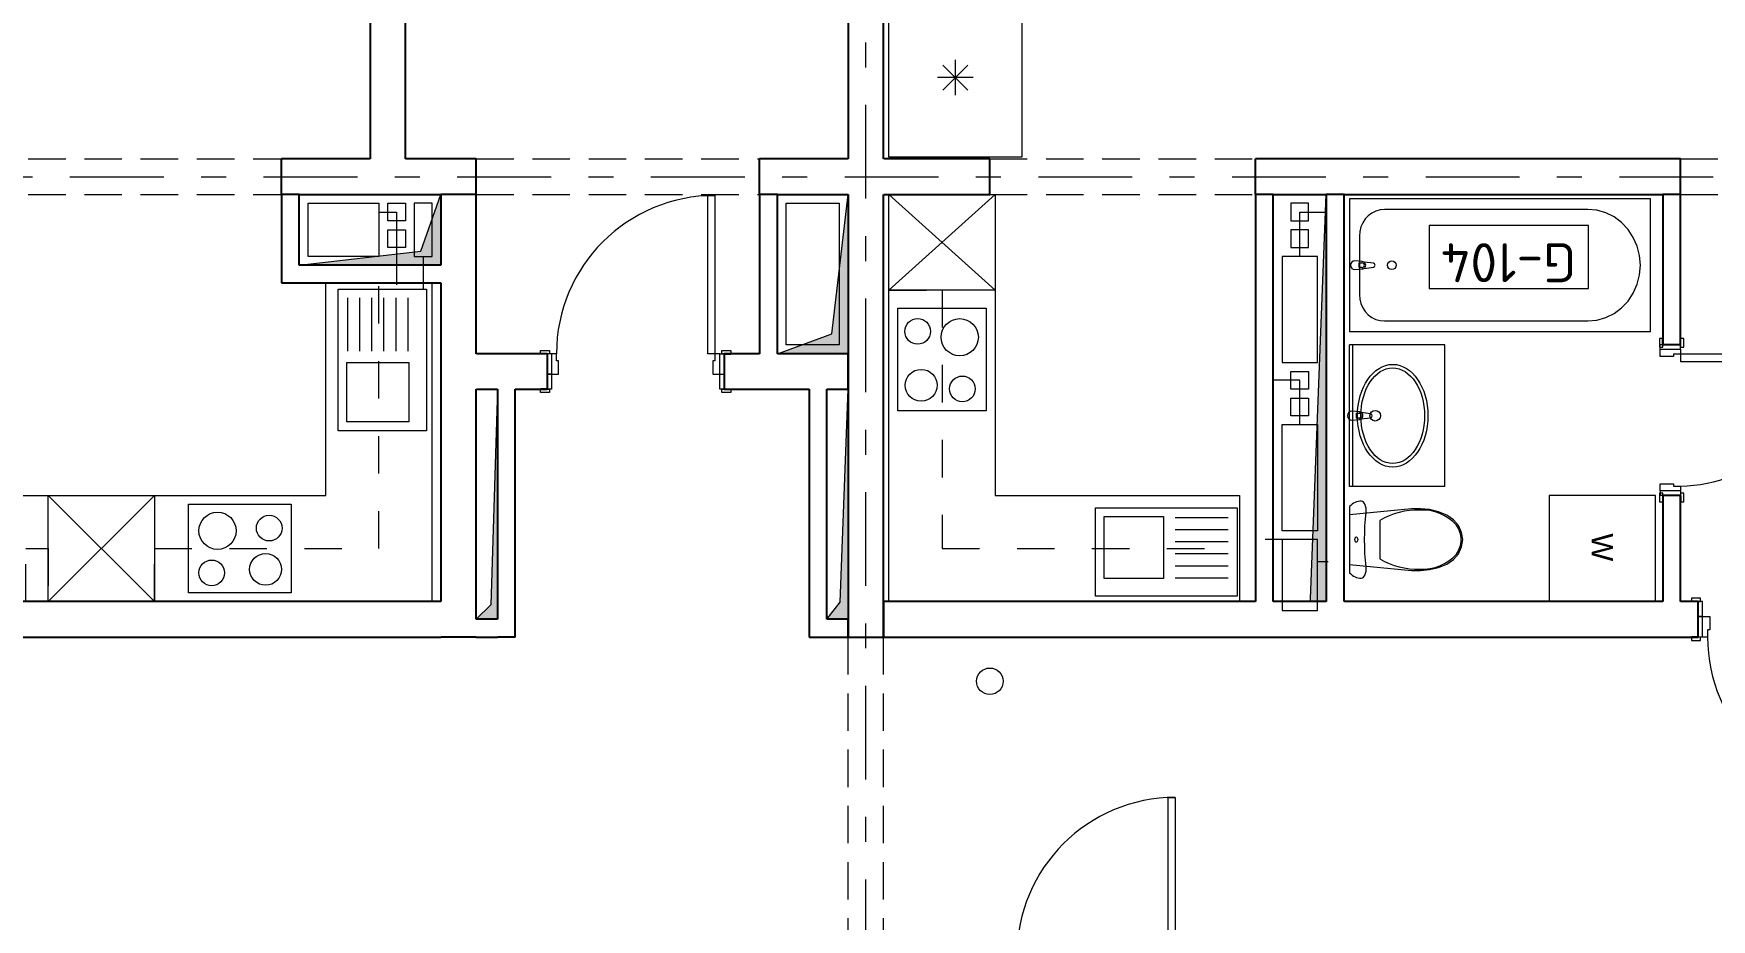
# Model space of a CAD drawing. Header units: millimetres. Extents: x 18162 to 3540582, y 72188 to 247925.
# Drawn here: x 351744 to 361219, y 86950 to 91954 of the extents above; entities that cross this region are included whole.
import ezdxf
from ezdxf.enums import TextEntityAlignment as Align

# ---------------------------------------------------------------- set-up
doc = ezdxf.new("R2010")
doc.units = ezdxf.units.MM
doc.header["$MEASUREMENT"] = 0
doc.set_wipeout_variables(frame=1)
for name, pattern in [('Dashed', [423.333333, 211.666667, -211.666667]), ('Double Dashed', [1093.611073, 529.166651, -211.666656, 141.111112, -211.666656]), ('Hidden Line', [317.5, 211.666667, -105.833333]), ('Wipeout_Contour', [1000, 0, -1000])]:
    doc.linetypes.add(name, pattern=pattern)
for name, color, linetype in [('Archicad Doors', 7, 'Continuous'), ('Archicad Zone Stamps', 7, 'Continuous'), ('Drawing & Figure', 7, 'Continuous'), ('Interior - Equipment', 7, 'Continuous'), ('Model Unit - Zone A', 7, 'Continuous'), ('Structural - Bearing', 7, 'Continuous'), ('Structural - Grid', 7, 'Continuous')]:
    doc.layers.add(name, color=color, linetype=linetype)
doc.styles.add('GENERATED_STYLE_1', font='arial.ttf')
doc.styles.add('GENERATED_STYLE_2', font='')
doc.styles.add('GENERATED_STYLE_3', font='', dxfattribs={"width": 0.8})
doc.styles.get('GENERATED_STYLE_2').set_extended_font_data('ISOCPEUR MON')
doc.styles.get('GENERATED_STYLE_3').set_extended_font_data('ISOCPEUR MON')

# ---------------------------------------------------------------- blocks, each defined once
blk = doc.blocks.new('АЦӨ_G-104_20_3', base_point=(360047.1, 89854.1))
at = {"layer": 'Archicad Zone Stamps', "color": 7, "linetype": 'Continuous', "lineweight": 5}
for p, q in [((360523.9, 90869.5), (359623.9, 90869.5)), ((359623.9, 90869.5), (359623.9, 90514.7)), ((360523.9, 90514.7), (360523.9, 90869.5)), ((359623.9, 90514.7), (360523.9, 90514.7))]:
    blk.add_line(p, q, dxfattribs=at)
at = {"layer": 'Archicad Zone Stamps', "color": 7, "lineweight": 5, "style": 'GENERATED_STYLE_2'}
for tag, p in [('DUMMY_861', (359689.7, 90550.2)), ('ROOM_NUMBER', (360073.9, 90550.2))]:
    blk.add_attdef(tag, text='', height=220, rotation=180, dxfattribs=at).set_placement(p, align=Align.TOP_CENTER)
blk = doc.blocks.new('Rectangular Door Opening 27[35]_3', base_point=(318570.5, 0))
at = {"layer": 'Archicad Doors', "color": 7, "linetype": 'Hidden Line', "lineweight": 13}
for p, q in [((361044, 91245.7), (362244, 91245.7)), ((361044, 91045.7), (361044, 91245.7)), ((362244, 91045.7), (362244, 91245.7)), ((361044, 91045.7), (362244, 91045.7))]:
    blk.add_line(p, q, dxfattribs=at)
blk = doc.blocks.new('Rectangular Door Opening 27[36]_3', base_point=(318570.5, 0))
at = {"layer": 'Archicad Doors', "color": 7, "linetype": 'Hidden Line', "lineweight": 13}
for p, q in [((357144, 91245.7), (358644, 91245.7)), ((357144, 91045.7), (357144, 91245.7)), ((358644, 91045.7), (358644, 91245.7)), ((357144, 91045.7), (358644, 91045.7))]:
    blk.add_line(p, q, dxfattribs=at)
blk = doc.blocks.new('Rectangular Door Opening 27[37]_3', base_point=(318570.5, 0))
at = {"layer": 'Archicad Doors', "color": 7, "linetype": 'Hidden Line', "lineweight": 13}
for p, q in [((354244, 91245.7), (355844, 91245.7)), ((354244, 91045.7), (354244, 91245.7)), ((355844, 91045.7), (355844, 91245.7)), ((354244, 91045.7), (355844, 91045.7))]:
    blk.add_line(p, q, dxfattribs=at)
blk = doc.blocks.new('Rectangular Door Opening 27[38]_3', base_point=(318570.5, 0))
at = {"layer": 'Archicad Doors', "color": 7, "linetype": 'Hidden Line', "lineweight": 13}
for p, q in [((350443.8, 91245.7), (353143.8, 91245.7)), ((350443.8, 91045.7), (350443.8, 91245.7)), ((353143.8, 91045.7), (353143.8, 91245.7)), ((350443.8, 91045.7), (353143.8, 91045.7))]:
    blk.add_line(p, q, dxfattribs=at)
blk = doc.blocks.new('Door 27[48]_3', base_point=(318570.5, 0))
at = {"layer": 'Archicad Doors', "color": 7, "linetype": 'Continuous', "lineweight": 13}
for p, q in [((361157, 88764.7), (361107, 88764.7)), ((361107, 88764.7), (361107, 88745.7)), ((361107, 88745.7), (361157, 88745.7)), ((361144, 88745.7), (361107, 88745.7)), ((361144, 88745.7), (361107, 88745.7)), ((361169, 88745.7), (361144, 88745.7)), ((361144, 88745.7), (361144, 88660.7)), ((361144, 88660.7), (361144, 88745.7)), ((361144, 88660.7), (361144, 88745.7)), ((361157, 88745.7), (361157, 88764.7)), ((361169, 88660.7), (361169, 88745.7)), ((362144, 88745.7), (362119, 88745.7)), ((362119, 88745.7), (362119, 88660.7)), ((362181, 88764.7), (362131, 88764.7)), ((362131, 88764.7), (362131, 88745.7)), ((362131, 88745.7), (362181, 88745.7)), ((362144, 88660.7), (362144, 88745.7)), ((362144, 88660.7), (362144, 88745.7)), ((362144, 88660.7), (362144, 88745.7)), ((362144, 88745.7), (362181, 88745.7)), ((362144, 88745.7), (362181, 88745.7)), ((362181, 88745.7), (362181, 88764.7)), ((361144, 88660.7), (361169, 88660.7)), ((361169, 88660.7), (361144, 88660.7)), ((361144, 88545.7), (361144, 88660.7)), ((361144, 88545.7), (361144, 88660.7)), ((361144, 88545.7), (361144, 88660.7)), ((361169, 88545.7), (361169, 88660.7)), ((361169, 88660.7), (361209, 88660.7)), ((361209, 88660.7), (361209, 88585.7)), ((362079, 88585.7), (362079, 88660.7)), ((362079, 88660.7), (362119, 88660.7)), ((362119, 88660.7), (362144, 88660.7)), ((362119, 88660.7), (362144, 88660.7)), ((362119, 88660.7), (362119, 88545.7)), ((362144, 88545.7), (362144, 88660.7)), ((362144, 88545.7), (362144, 88660.7)), ((362144, 88545.7), (362144, 88660.7)), ((361157, 88545.7), (361107, 88545.7)), ((361107, 88545.7), (361107, 88526.7)), ((361144, 88545.7), (361107, 88545.7)), ((361144, 88545.7), (361107, 88545.7)), ((361107, 88526.7), (361157, 88526.7)), ((361169, 88545.7), (361144, 88545.7)), ((361157, 88526.7), (361157, 88545.7)), ((361197, 88545.7), (361169, 88545.7)), ((361209, 88585.7), (361197, 88585.7)), ((361197, 88585.7), (361197, 88545.7)), ((362091, 88545.7), (362051, 88545.7)), ((362051, 88545.7), (362051, 87651.7)), ((362091, 88585.7), (362079, 88585.7)), ((362091, 88545.7), (362091, 88585.7)), ((362119, 88545.7), (362091, 88545.7)), ((362091, 87651.7), (362091, 88545.7)), ((362119, 88545.7), (362144, 88545.7)), ((362181, 88545.7), (362131, 88545.7)), ((362131, 88545.7), (362131, 88526.7)), ((362131, 88526.7), (362181, 88526.7)), ((362144, 88545.7), (362181, 88545.7)), ((362144, 88545.7), (362181, 88545.7)), ((362181, 88526.7), (362181, 88545.7)), ((362051, 87651.7), (362091, 87651.7))]:
    blk.add_line(p, q, dxfattribs=at)
blk.add_arc((362091, 88545.7), 894, 180, 270, dxfattribs=at)
blk = doc.blocks.new('Door 27[49]_3', base_point=(318570.5, 0))
at = {"layer": 'Archicad Doors', "color": 7, "linetype": 'Continuous', "lineweight": 13}
for p, q in [((355551, 90145.7), (355551, 91039.7)), ((355551, 91039.7), (355591, 91039.7)), ((355591, 91039.7), (355591, 90145.7)), ((354607, 90145.7), (354607, 90164.7)), ((354607, 90164.7), (354657, 90164.7)), ((354657, 90145.7), (354607, 90145.7)), ((354644, 90145.7), (354607, 90145.7)), ((354644, 90145.7), (354607, 90145.7)), ((354669, 90145.7), (354644, 90145.7)), ((354644, 90145.7), (354644, 90030.7)), ((354644, 90145.7), (354644, 90030.7)), ((354644, 90145.7), (354644, 90030.7)), ((354657, 90164.7), (354657, 90145.7)), ((354697, 90145.7), (354669, 90145.7)), ((354669, 90145.7), (354669, 90030.7)), ((354697, 90105.7), (354697, 90145.7)), ((354709, 90105.7), (354697, 90105.7)), ((354709, 90030.7), (354709, 90105.7)), ((355591, 90145.7), (355551, 90145.7)), ((355591, 90105.7), (355579, 90105.7)), ((355579, 90105.7), (355579, 90030.7)), ((355619, 90145.7), (355591, 90145.7)), ((355591, 90145.7), (355591, 90105.7)), ((355619, 90145.7), (355644, 90145.7)), ((355619, 90030.7), (355619, 90145.7)), ((355631, 90164.7), (355681, 90164.7)), ((355631, 90145.7), (355631, 90164.7)), ((355681, 90145.7), (355631, 90145.7)), ((355644, 90145.7), (355644, 90030.7)), ((355644, 90145.7), (355644, 90030.7)), ((355644, 90145.7), (355644, 90030.7)), ((355644, 90145.7), (355681, 90145.7)), ((355644, 90145.7), (355681, 90145.7)), ((355681, 90164.7), (355681, 90145.7)), ((354644, 89945.7), (354644, 90030.7)), ((354644, 90030.7), (354669, 90030.7)), ((354669, 90030.7), (354644, 90030.7)), ((354644, 90030.7), (354644, 89945.7)), ((354644, 90030.7), (354644, 89945.7)), ((354669, 90030.7), (354669, 89945.7)), ((354669, 90030.7), (354709, 90030.7)), ((355579, 90030.7), (355619, 90030.7)), ((355619, 89945.7), (355619, 90030.7)), ((355619, 90030.7), (355644, 90030.7)), ((355619, 90030.7), (355644, 90030.7)), ((355644, 90030.7), (355644, 89945.7)), ((355644, 90030.7), (355644, 89945.7)), ((355644, 90030.7), (355644, 89945.7)), ((354607, 89926.7), (354607, 89945.7)), ((354607, 89945.7), (354657, 89945.7)), ((354644, 89945.7), (354607, 89945.7)), ((354644, 89945.7), (354607, 89945.7)), ((354657, 89926.7), (354607, 89926.7)), ((354669, 89945.7), (354644, 89945.7)), ((354657, 89945.7), (354657, 89926.7)), ((355644, 89945.7), (355619, 89945.7)), ((355631, 89945.7), (355681, 89945.7)), ((355631, 89926.7), (355631, 89945.7)), ((355681, 89926.7), (355631, 89926.7)), ((355644, 89945.7), (355681, 89945.7)), ((355644, 89945.7), (355681, 89945.7)), ((355681, 89945.7), (355681, 89926.7))]:
    blk.add_line(p, q, dxfattribs=at)
blk.add_arc((355591, 90145.7), 894, 90, 180, dxfattribs=at)
blk = doc.blocks.new('Door 27[54]_3', base_point=(318570.5, 0))
at = {"layer": 'Archicad Doors', "color": 7, "linetype": 'Continuous', "lineweight": 13}
for p, q in [((360944, 90232.7), (360925, 90232.7)), ((360925, 90232.7), (360925, 90182.7)), ((360944, 90182.7), (360944, 90232.7)), ((360944, 90195.7), (360944, 90232.7)), ((360944, 90195.7), (360944, 90232.7)), ((361063, 90232.7), (361044, 90232.7)), ((361044, 90232.7), (361044, 90182.7)), ((361044, 90195.7), (361044, 90232.7)), ((361044, 90195.7), (361044, 90232.7)), ((361063, 90182.7), (361063, 90232.7)), ((360925, 90182.7), (360944, 90182.7)), ((360929, 90170.7), (360929, 90195.7)), ((361044, 90195.7), (360929, 90195.7)), ((360929, 90170.7), (361044, 90170.7)), ((360929, 90130.7), (360929, 90170.7)), ((361004, 90130.7), (360929, 90130.7)), ((361044, 90195.7), (360944, 90195.7)), ((361044, 90195.7), (360944, 90195.7)), ((361044, 90142.7), (361004, 90142.7)), ((361004, 90142.7), (361004, 90130.7)), ((361044, 90170.7), (361044, 90195.7)), ((361044, 90182.7), (361063, 90182.7)), ((361044, 90170.7), (361044, 90142.7)), ((361788, 90142.7), (361044, 90142.7)), ((361044, 90142.7), (361044, 90102.7)), ((361788, 90102.7), (361788, 90142.7)), ((361044, 90102.7), (361788, 90102.7)), ((360925, 89358.7), (360925, 89308.7)), ((360944, 89358.7), (360925, 89358.7)), ((360929, 89410.7), (361004, 89410.7)), ((360929, 89370.7), (360929, 89410.7)), ((360929, 89370.7), (360929, 89345.7)), ((361044, 89370.7), (360929, 89370.7)), ((360944, 89308.7), (360944, 89358.7)), ((361004, 89410.7), (361004, 89398.7)), ((361004, 89398.7), (361044, 89398.7)), ((361044, 89398.7), (361044, 89370.7)), ((361044, 89370.7), (361044, 89345.7)), ((361044, 89358.7), (361044, 89308.7)), ((361063, 89358.7), (361044, 89358.7)), ((361063, 89308.7), (361063, 89358.7)), ((360925, 89308.7), (360944, 89308.7)), ((361044, 89345.7), (360929, 89345.7)), ((361044, 89345.7), (360944, 89345.7)), ((361044, 89345.7), (360944, 89345.7)), ((360944, 89345.7), (360944, 89308.7)), ((360944, 89345.7), (360944, 89308.7)), ((361044, 89345.7), (361044, 89308.7)), ((361044, 89345.7), (361044, 89308.7)), ((361044, 89308.7), (361063, 89308.7))]:
    blk.add_line(p, q, dxfattribs=at)
blk.add_arc((361044, 90142.7), 744, 270, 0, dxfattribs=at)
blk = doc.blocks.new('Rectangular Door Opening 27[56]_3', base_point=(318570.5, 0))
at = {"layer": 'Archicad Doors', "color": 7, "linetype": 'Hidden Line', "lineweight": 13}
for p, q in [((356344, 86745.7), (356344, 88545.7)), ((356344, 88545.7), (356544, 88545.7)), ((356544, 86745.7), (356544, 88545.7)), ((356344, 86745.7), (356544, 86745.7))]:
    blk.add_line(p, q, dxfattribs=at)
blk = doc.blocks.new('Door 27[65]_3', base_point=(318570.5, 0))
at = {"layer": 'Archicad Doors', "color": 7, "linetype": 'Continuous', "lineweight": 13}
for p, q in [((358151, 86745.7), (358151, 87639.7)), ((358151, 87639.7), (358191, 87639.7)), ((358191, 87639.7), (358191, 86745.7)), ((357207, 86745.7), (357207, 86764.7)), ((357207, 86764.7), (357257, 86764.7)), ((357257, 86745.7), (357207, 86745.7)), ((357244, 86745.7), (357207, 86745.7)), ((357244, 86745.7), (357207, 86745.7)), ((357269, 86745.7), (357244, 86745.7)), ((357244, 86745.7), (357244, 86630.7)), ((357244, 86745.7), (357244, 86630.7)), ((357244, 86745.7), (357244, 86630.7)), ((357257, 86764.7), (357257, 86745.7)), ((357297, 86745.7), (357269, 86745.7)), ((357269, 86745.7), (357269, 86630.7)), ((357297, 86705.7), (357297, 86745.7)), ((357309, 86705.7), (357297, 86705.7)), ((357309, 86630.7), (357309, 86705.7)), ((358191, 86745.7), (358151, 86745.7)), ((358191, 86705.7), (358179, 86705.7)), ((358179, 86705.7), (358179, 86630.7)), ((358219, 86745.7), (358191, 86745.7)), ((358191, 86745.7), (358191, 86705.7)), ((358219, 86745.7), (358244, 86745.7)), ((358219, 86630.7), (358219, 86745.7)), ((358231, 86764.7), (358281, 86764.7)), ((358231, 86745.7), (358231, 86764.7)), ((358281, 86745.7), (358231, 86745.7)), ((358244, 86745.7), (358244, 86630.7)), ((358244, 86745.7), (358244, 86630.7)), ((358244, 86745.7), (358244, 86630.7)), ((358244, 86745.7), (358281, 86745.7)), ((358244, 86745.7), (358281, 86745.7)), ((358281, 86764.7), (358281, 86745.7)), ((357244, 86545.7), (357244, 86630.7)), ((357244, 86630.7), (357269, 86630.7)), ((357269, 86630.7), (357244, 86630.7)), ((357244, 86630.7), (357244, 86545.7)), ((357244, 86630.7), (357244, 86545.7)), ((357269, 86630.7), (357269, 86545.7)), ((357269, 86630.7), (357309, 86630.7)), ((358179, 86630.7), (358219, 86630.7)), ((358219, 86545.7), (358219, 86630.7)), ((358219, 86630.7), (358244, 86630.7)), ((358219, 86630.7), (358244, 86630.7)), ((358244, 86630.7), (358244, 86545.7)), ((358244, 86630.7), (358244, 86545.7)), ((358244, 86630.7), (358244, 86545.7)), ((357207, 86526.7), (357207, 86545.7)), ((357207, 86545.7), (357257, 86545.7)), ((357244, 86545.7), (357207, 86545.7)), ((357244, 86545.7), (357207, 86545.7)), ((357257, 86526.7), (357207, 86526.7)), ((357269, 86545.7), (357244, 86545.7)), ((357257, 86545.7), (357257, 86526.7)), ((358244, 86545.7), (358219, 86545.7)), ((358231, 86545.7), (358281, 86545.7)), ((358231, 86526.7), (358231, 86545.7)), ((358281, 86526.7), (358231, 86526.7)), ((358244, 86545.7), (358281, 86545.7)), ((358244, 86545.7), (358281, 86545.7)), ((358281, 86545.7), (358281, 86526.7))]:
    blk.add_line(p, q, dxfattribs=at)
blk.add_arc((358191, 86745.7), 894, 90, 180, dxfattribs=at)
blk = doc.blocks.new('Basin Cabinet 27[40]_3', base_point=(359714, 89395.7))
at = {"layer": 'Interior - Equipment', "color": 7, "linetype": 'Continuous', "lineweight": 5}
for p, q in [((359174, 89395.7), (359174, 90195.7)), ((359714, 90195.7), (359174, 90195.7)), ((359194, 89395.7), (359194, 90195.7)), ((359714, 89395.7), (359714, 90195.7)), ((359213.9, 89809.3), (359228.8, 89809.3)), ((359213.9, 89782.1), (359213.9, 89809.3)), ((359228.8, 89782.1), (359213.9, 89782.1)), ((359714, 89395.7), (359174, 89395.7))]:
    blk.add_line(p, q, dxfattribs=at)
at = {"layer": 'Interior - Equipment', "color": 7, "linetype": 'Continuous', "lineweight": 5, "flags": 128}
blk.add_lwpolyline([(359189, 89770.7), (359230.9, 89774.7, 0.12102), (359240.4, 89777.9), (359293.4, 89784.6, 0.882566), (359293.4, 89806.8), (359240.4, 89813.4, 0.12102), (359230.9, 89816.7), (359189, 89820.7, 1)], format="xyb", close=True, dxfattribs=at)
at = {"layer": 'Interior - Equipment', "color": 7, "linetype": 'Continuous', "lineweight": 5}
blk.add_circle((359320.2, 89795.7), 30, dxfattribs=at)
for centre, radius, start, end in [((359228.8, 89795.7), 13.6, 270, 90), ((359229, 89795.7), 21.1, 302.77103, 57.22897)]:
    blk.add_arc(centre, radius, start, end, dxfattribs=at)
for major_axis, ratio in [((0, 290), 0.686667), ((0, 270), 0.666667)]:
    blk.add_ellipse((359419, 89795.7), major_axis=major_axis, ratio=ratio, dxfattribs=at)
blk = doc.blocks.new('Bathtub 27[41]_3', base_point=(359174, 91020.7))
at = {"layer": 'Interior - Equipment', "color": 7, "linetype": 'Continuous', "lineweight": 5}
for p, q in [((359230.2, 90659.3), (359245.1, 90659.3)), ((359230.2, 90632.1), (359230.2, 90659.3)), ((359245.1, 90632.1), (359230.2, 90632.1))]:
    blk.add_line(p, q, dxfattribs=at)
at = {"layer": 'Interior - Equipment', "color": 7, "linetype": 'Continuous', "lineweight": 5, "flags": 128}
for points in [[(359174, 90270.7), (360874, 90270.7), (360874, 91020.7), (359174, 91020.7)], [(359372.3, 90960.7), (359347.7, 90958.4), (359323.9, 90951.6), (359301.5, 90940.6), (359281.2, 90925.6), (359263.8, 90907.1), (359249.6, 90885.7), (359239.2, 90862), (359232.8, 90836.7), (359230.6, 90810.7), (359230.6, 90480.7), (359232.8, 90454.6), (359239.2, 90429.4), (359249.6, 90405.7), (359263.8, 90384.3), (359281.2, 90365.8), (359301.5, 90350.8), (359323.9, 90339.7), (359347.7, 90333), (359372.3, 90330.7), (360519.8, 90330.7), (360571.5, 90335.5), (360621.6, 90349.7), (360668.6, 90372.9), (360711, 90404.4), (360747.7, 90443.2), (360777.5, 90488.2), (360799.4, 90537.9), (360812.8, 90591), (360817.3, 90645.7), (360812.8, 90700.4), (360799.4, 90753.4), (360777.5, 90803.2), (360747.7, 90848.2), (360711, 90887), (360668.6, 90918.5), (360621.6, 90941.7), (360571.5, 90955.9), (360519.8, 90960.7)]]:
    blk.add_lwpolyline(points, close=True, dxfattribs=at)
blk.add_lwpolyline([(359205.3, 90620.7), (359247.2, 90624.7, 0.12102), (359256.8, 90627.9), (359309.7, 90634.6, 0.882566), (359309.7, 90656.8), (359256.8, 90663.4, 0.12102), (359247.2, 90666.7), (359205.3, 90670.7, 1)], format="xyb", close=True, dxfattribs=at)
at = {"layer": 'Interior - Equipment', "color": 7, "linetype": 'Continuous', "lineweight": 5}
blk.add_circle((359414, 90645.7), 25, dxfattribs=at)
for centre, radius, start, end in [((359245.1, 90645.7), 13.6, 270, 90), ((359245.3, 90645.7), 21.1, 302.77103, 57.22897)]:
    blk.add_arc(centre, radius, start, end, dxfattribs=at)
blk = doc.blocks.new('WC 27[42]_3', base_point=(359174, 89095.7))
at = {"layer": 'Interior - Equipment', "color": 7, "linetype": 'Continuous', "lineweight": 5}
for p, q in [((359347, 89204.6), (359347, 89095.7)), ((359347, 89095.7), (359347, 88986.7))]:
    blk.add_line(p, q, dxfattribs=at)
at = {"layer": 'Interior - Equipment', "color": 7, "linetype": 'Continuous', "lineweight": 5, "flags": 128}
for points in [[(359174, 88908.9), (359181.9, 88901.8), (359190, 88895.6), (359198.3, 88890.3), (359206.7, 88886), (359215.3, 88882.6), (359224, 88880.1), (359232.7, 88878.7), (359241.4, 88878.2), (359247.5, 88879.5), (359253.2, 88883.2), (359258.4, 88889.3), (359262.8, 88897.5), (359266.1, 88907.2), (359268.2, 88918.1), (359269, 88929.6), (359268.4, 88941.2), (359264.9, 88979.5), (359262.3, 89018), (359260.8, 89056.8), (359260.3, 89095.7), (359260.8, 89134.5), (359262.3, 89173.3), (359264.9, 89211.9), (359268.4, 89250.2), (359269, 89261.7), (359268.2, 89273.2), (359266.1, 89284.1), (359262.8, 89293.9), (359258.4, 89302), (359253.2, 89308.1), (359247.5, 89311.9), (359241.4, 89313.2), (359232.7, 89312.7), (359224, 89311.2), (359215.3, 89308.8), (359206.7, 89305.4), (359198.3, 89301), (359190, 89295.7), (359181.9, 89289.5), (359174, 89282.4)], [(359627.4, 88926.2), (359677.1, 88938.7), (359724.1, 88957.7), (359761.3, 88983.3), (359789.8, 89016.3), (359807.8, 89054.6), (359814, 89095.7), (359807.8, 89136.7), (359789.8, 89175), (359761.3, 89208.1), (359724.1, 89233.7), (359677.1, 89252.7), (359627.4, 89265.1), (359576.1, 89270.6), (359524.4, 89269), (359174, 89236.6), (359174, 88954.7), (359524.4, 88922.3), (359576.1, 88920.8)]]:
    blk.add_lwpolyline(points, close=True, dxfattribs=at)
at = {"layer": 'Interior - Equipment', "color": 7, "linetype": 'Continuous', "lineweight": 5}
for centre, major_axis, start_param, end_param in [((359561.9, 88837.6), (425.5, 0), 1.547178, 2.100199), ((359586.3, 89006.2), (257.1, 0), 0.725935, 1.626524), ((359666.7, 89094.9), (138.6, 0), 0.005861, 0.632505), ((359666.7, 89096.5), (138.6, 0), 5.650681, 6.277325), ((359561.9, 89353.8), (425.5, 0), 4.182984, 4.736005), ((359586.3, 89185.1), (257.1, 0), 4.656658, 5.557246)]:
    blk.add_ellipse(centre, major_axis=major_axis, ratio=0.999377, start_param=start_param, end_param=end_param, dxfattribs=at)
blk.add_ellipse((359213.3, 89095.7), major_axis=(0, 15), ratio=0.524717, dxfattribs=at)
blk = doc.blocks.new('Washer 27[43]_3', base_point=(360302.8, 89045.7))
at = {"layer": 'Interior - Equipment', "color": 7, "linetype": 'Continuous', "lineweight": 5, "flags": 128}
blk.add_lwpolyline([(360302.8, 88745.7), (360902.8, 88745.7), (360902.8, 89345.7), (360302.8, 89345.7)], close=True, dxfattribs=at)
at = {"layer": 'Interior - Equipment', "color": 7, "lineweight": 5, "style": 'GENERATED_STYLE_1'}
blk.add_attdef('stDisplayText', text='', height=120, rotation=270, dxfattribs=at).set_placement((360602.8, 89052.5), align=Align.MIDDLE_CENTER)
blk = doc.blocks.new('Kitchen Layout 27[44]_3', base_point=(359574, 88745.7))
at = {"layer": 'Interior - Equipment', "color": 7, "linetype": 'Continuous', "lineweight": 5}
for p, q in [((357019.7, 91776.2), (356878.3, 91634.8)), ((357019.7, 91634.8), (356878.3, 91776.2)), ((356949, 91805.5), (356949, 91605.5)), ((357049, 91705.5), (356849, 91705.5)), ((357174, 91045.7), (356574, 90505.5)), ((357174, 90505.5), (356574, 91045.7)), ((357790.2, 89225.7), (358125.2, 89225.7)), ((357790.2, 88875.7), (357790.2, 89225.7)), ((358125.2, 89225.7), (358125.2, 88875.7)), ((358190.2, 89220.7), (358490.2, 89220.7)), ((358190.2, 89152.7), (358490.2, 89152.7)), ((358190.2, 89084.7), (358490.2, 89084.7)), ((358190.2, 89016.7), (358490.2, 89016.7)), ((358125.2, 88875.7), (357790.2, 88875.7)), ((358190.2, 88948.7), (358490.2, 88948.7)), ((358190.2, 88880.7), (358490.2, 88880.7))]:
    blk.add_line(p, q, dxfattribs=at)
at = {"layer": 'Interior - Equipment', "color": 7, "linetype": 'Dashed', "lineweight": 5}
for p, q in [((356574, 88745.7), (356574, 90505.5)), ((356574, 90505.5), (356874, 90505.5)), ((356874, 90505.5), (356874, 89045.7)), ((356874, 89045.7), (358554, 89045.7)), ((358554, 89045.7), (358554, 88745.7)), ((358554, 88745.7), (356574, 88745.7))]:
    blk.add_line(p, q, dxfattribs=at)
at = {"layer": 'Interior - Equipment', "color": 7, "linetype": 'Continuous', "lineweight": 5, "flags": 128}
for points in [[(357324, 92155.5), (357324, 91255.5), (356574, 91255.5), (356574, 92155.5)], [(358554, 88745.7), (356574, 88745.7), (356574, 91045.7), (357174, 91045.7), (357174, 89345.7), (358554, 89345.7)], [(357174, 91045.7), (357174, 90505.5), (356574, 90505.5), (356574, 91045.7)], [(357124, 90402.6), (357124, 89822.6), (356624, 89822.6), (356624, 90402.6)], [(357740.2, 89275.7), (358540.2, 89275.7), (358540.2, 88775.7), (357740.2, 88775.7)]]:
    blk.add_lwpolyline(points, close=True, dxfattribs=at)
at = {"layer": 'Interior - Equipment', "color": 7, "linetype": 'Continuous', "lineweight": 5}
for centre, radius in [((356736.5, 90272.1), 72.5), ((356974, 90239), 105), ((356756, 89967.6), 90), ((356989, 89947.3), 72.5)]:
    blk.add_circle(centre, radius, dxfattribs=at)
blk = doc.blocks.new('Kitchen Layout 27[150]_3', base_point=(353993.8, 91745.7))
at = {"layer": 'Interior - Equipment', "color": 7, "linetype": 'Dashed', "lineweight": 5}
for p, q in [((353693.8, 89045.7), (353693.8, 90545.5)), ((353693.8, 90545.5), (353993.8, 90545.5)), ((353993.8, 90545.5), (353993.8, 88745.7)), ((351699.6, 89045.7), (351826.4, 89045.7)), ((351699.6, 88745.7), (351699.6, 89045.7)), ((351826.4, 89045.7), (351826.4, 88745.7)), ((352426.4, 88745.7), (352426.4, 89045.7)), ((352426.4, 89045.7), (353693.8, 89045.7)), ((351826.4, 88745.7), (351699.6, 88745.7)), ((353993.8, 88745.7), (352426.4, 88745.7))]:
    blk.add_line(p, q, dxfattribs=at)
at = {"layer": 'Interior - Equipment', "color": 7, "linetype": 'Continuous', "lineweight": 5}
for p, q in [((353518.8, 90161.1), (353518.8, 90461.1)), ((353586.8, 90161.1), (353586.8, 90461.1)), ((353654.8, 90161.1), (353654.8, 90461.1)), ((353722.8, 90161.1), (353722.8, 90461.1)), ((353790.8, 90161.1), (353790.8, 90461.1)), ((353858.8, 90161.1), (353858.8, 90461.1)), ((353513.8, 89761.1), (353513.8, 90096.1)), ((353513.8, 90096.1), (353863.8, 90096.1)), ((353863.8, 90096.1), (353863.8, 89761.1)), ((353863.8, 89761.1), (353513.8, 89761.1)), ((351826.4, 89345.7), (352426.4, 88745.7)), ((352426.4, 89345.7), (351826.4, 88745.7)), ((350465.6, 89191.4), (350607, 89050)), ((350607, 89191.4), (350465.6, 89050)), ((350536.3, 89220.7), (350536.3, 89020.7)), ((350436.3, 89120.7), (350636.3, 89120.7))]:
    blk.add_line(p, q, dxfattribs=at)
at = {"layer": 'Interior - Equipment', "color": 7, "linetype": 'Continuous', "lineweight": 5, "flags": 128}
for points in [[(353993.8, 90545.5), (353993.8, 88745.7), (350986.3, 88745.7), (350986.3, 89345.7), (353393.8, 89345.7), (353393.8, 90545.5)], [(353463.8, 89711.1), (353463.8, 90511.1), (353963.8, 90511.1), (353963.8, 89711.1)], [(350086.3, 89495.7), (350986.3, 89495.7), (350986.3, 88745.7), (350086.3, 88745.7)], [(351826.4, 89345.7), (352426.4, 89345.7), (352426.4, 88745.7), (351826.4, 88745.7)], [(352619.3, 89295.7), (353199.3, 89295.7), (353199.3, 88795.7), (352619.3, 88795.7)]]:
    blk.add_lwpolyline(points, close=True, dxfattribs=at)
at = {"layer": 'Interior - Equipment', "color": 7, "linetype": 'Continuous', "lineweight": 5}
for centre, radius in [((352782.8, 89145.7), 105), ((353074.6, 89160.7), 72.5), ((352749.8, 88908.2), 72.5), ((353054.3, 88927.7), 90)]:
    blk.add_circle(centre, radius, dxfattribs=at)
blk = doc.blocks.new('Standard grid marker[170]_3', base_point=(336732.8, 91145.7))
at = {"layer": 'Structural - Grid', "color": 13, "linetype": 'Double Dashed', "lineweight": 13}
blk.add_line((337732.8, 91145.7), (372294.9, 91145.7), dxfattribs=at)
at = {"layer": 'Structural - Grid', "color": 13, "lineweight": 13, "style": 'GENERATED_STYLE_3'}
blk.add_attdef('AC_MarkerText_1', text='', height=250, rotation=180, dxfattribs=at).set_placement((373594.9, 91020.7), align=Align.TOP_CENTER)
blk = doc.blocks.new('Standard grid marker[173]_3', base_point=(356444, 72524.1))
at = {"layer": 'Structural - Grid', "color": 13, "linetype": 'Double Dashed', "lineweight": 13}
blk.add_line((356444, 73524.1), (356444, 100185.5), dxfattribs=at)
at = {"layer": 'Structural - Grid', "color": 13, "lineweight": 13, "style": 'GENERATED_STYLE_3'}
blk.add_attdef('AC_MarkerText_1', text='', height=250, rotation=180, dxfattribs=at).set_placement((356444, 101360.5), align=Align.TOP_CENTER)

msp = doc.modelspace()

# ---------------------------------------------------------------- hatches: boundary and pattern name
at = {"layer": 'Drawing & Figure', "linetype": 'Continuous', "lineweight": 13}
for points in [[(353931.7, 90724.5), (354044, 91045.7), (354044, 90645.5), (353243.8, 90645.5)], [(356251.3, 90257.7), (356344, 91045.7), (356344, 90145.7), (355944, 90145.7)], [(358952.8, 88714.9), (359044, 91045.7), (359044, 88595.7), (358744, 88595.7)], [(354364, 89945.7), (354326.3, 88727.8), (354244, 88645.7), (354364, 88645.7)], [(356298.2, 88743.5), (356344, 89945.7), (356344, 88645.7), (356224, 88645.7)]]:
    msp.add_hatch(color=7, dxfattribs=at).paths.add_polyline_path(points)

# ---------------------------------------------------------------- linework, layer by layer
at = {"layer": 'Drawing & Figure', "color": 7, "linetype": 'Continuous', "lineweight": 13, "flags": 128}
for points in [[(353931.7, 90724.5), (354044, 91045.7), (354044, 90645.5), (353243.8, 90645.5)], [(356251.3, 90257.7), (356344, 91045.7), (356344, 90145.7), (355944, 90145.7)], [(358952.8, 88714.9), (359044, 91045.7), (359044, 88595.7), (358744, 88595.7)], [(354364, 89945.7), (354326.3, 88727.8), (354244, 88645.7), (354364, 88645.7)], [(356298.2, 88743.5), (356344, 89945.7), (356344, 88645.7), (356224, 88645.7)]]:
    msp.add_lwpolyline(points, close=True, dxfattribs=at)
at = {"layer": 'Drawing & Figure', "color": 7, "linetype": 'Continuous', "lineweight": 5}
msp.add_circle((357144, 88295.7), 75, dxfattribs=at)
at = {"layer": 'Structural - Bearing', "color": 7, "linetype": 'Continuous', "lineweight": 13, "flags": 128}
for points in [[(354044, 91045.7), (353243.8, 91045.7), (353243.8, 90645.5), (354044, 90645.5)], [(355944, 91045.7), (356344, 91045.7), (356344, 90145.7), (355944, 90145.7)], [(358744, 91045.7), (359044, 91045.7), (359044, 88595.7), (358744, 88595.7)], [(354364, 89945.7), (354244, 89945.7), (354244, 88645.7), (354364, 88645.7)], [(356224, 89945.7), (356344, 89945.7), (356344, 88645.7), (356224, 88645.7)]]:
    msp.add_lwpolyline(points, close=True, dxfattribs=at)
at = {"layer": 'Structural - Grid', "color": 7, "linetype": 'Continuous', "lineweight": 5}
for points in [[(353694, 90995.5), (353694, 90695.5), (353294, 90695.5), (353294, 90995.5)], [(353844, 90895.5), (353744, 90895.5), (353744, 90995.5), (353844, 90995.5)], [(353894, 90695.5), (353994, 90695.5), (353994, 90995.5), (353894, 90995.5)], [(356294, 90195.7), (355994, 90195.7), (355994, 90995.7), (356294, 90995.7)], [(358944, 90995.7), (358844, 90995.7), (358844, 90895.7), (358944, 90895.7)], [(353844, 90745.5), (353744, 90745.5), (353744, 90845.5), (353844, 90845.5)], [(358944, 90845.7), (358844, 90845.7), (358844, 90745.7), (358944, 90745.7)], [(358994, 90695.7), (358794, 90695.7), (358794, 90095.7), (358994, 90095.7)], [(358844, 90045.7), (358944, 90045.7), (358944, 89945.7), (358844, 89945.7)], [(358844, 89895.7), (358944, 89895.7), (358944, 89795.7), (358844, 89795.7)], [(358794, 89745.7), (358994, 89745.7), (358994, 89145.7), (358794, 89145.7)]]:
    msp.add_lwpolyline(points, close=True, dxfattribs=at)

# ---------------------------------------------------------------- block references
at = {"layer": 'Archicad Doors', "color": 7, "linetype": 'Continuous', "lineweight": 13}
msp.add_blockref('Door 27[65]_3', (318570.5, 0), dxfattribs=at)
at = {"layer": 'Model Unit - Zone A', "color": 7, "linetype": 'Continuous', "lineweight": 5}
msp.add_blockref('АЦӨ_G-104_20_3', (360047.1, 89854.1), dxfattribs=at).add_auto_attribs({'ROOM_NUMBER': 'G-104'})

# ---------------------------------------------------------------- wipeouts: each hides what was drawn before it
at = {"color": 254, "linetype": 'Wipeout_Contour', "lineweight": 0, "ltscale": 1473201.530330548}
msp.add_wipeout([(356544, 91245.7), (356544, 91045.7), (357144, 91045.7), (357144, 91245.7)], dxfattribs=at).dxf.layer = 'Structural - Bearing'

# ---------------------------------------------------------------- next in the draw order: linework, layer by layer
at = {"layer": 'Structural - Bearing', "color": 7, "linetype": 'Continuous', "lineweight": 25}
msp.add_line((357144, 91045.7), (357144, 91245.7), dxfattribs=at)
at = {"layer": 'Structural - Bearing', "color": 7, "linetype": 'Continuous', "lineweight": 25, "flags": 128}
for points in [[(357144, 91245.7), (356544, 91245.7)], [(356544, 91045.7), (357144, 91045.7)]]:
    msp.add_lwpolyline(points, dxfattribs=at)

# ---------------------------------------------------------------- next in the draw order: wipeouts: each hides what was drawn before it
at = {"color": 254, "linetype": 'Wipeout_Contour', "lineweight": 0, "ltscale": 1460996.47182742}
msp.add_wipeout([(353143.8, 91045.7), (354244, 91045.7), (354244, 91245.7), (353143.8, 91245.7)], dxfattribs=at).dxf.layer = 'Structural - Bearing'
at = {"color": 254, "linetype": 'Wipeout_Contour', "lineweight": 0, "ltscale": 1470295.027246702}
msp.add_wipeout([(355844, 91045.7), (356344, 91045.7), (356344, 91245.7), (355844, 91245.7)], dxfattribs=at).dxf.layer = 'Structural - Bearing'
at = {"color": 254, "linetype": 'Wipeout_Contour', "lineweight": 0, "ltscale": 1484831.663247695}
msp.add_wipeout([(358644, 91045.7), (361044, 91045.7), (361044, 91245.7), (358644, 91245.7)], dxfattribs=at).dxf.layer = 'Structural - Bearing'
at = {"color": 254, "linetype": 'Wipeout_Contour', "lineweight": 0, "ltscale": 1093918.589495809}
msp.add_wipeout([(353243.8, 90645.5), (353143.8, 90545.5), (353243.8, 90545.5)], dxfattribs=at).dxf.layer = 'Structural - Bearing'
at = {"color": 254, "linetype": 'Wipeout_Contour', "lineweight": 0, "ltscale": 1462812.453840316}
msp.add_wipeout([(354244, 90145.7), (354244, 89945.7), (354644, 89945.7), (354644, 90145.7)], dxfattribs=at).dxf.layer = 'Structural - Bearing'
at = {"color": 254, "linetype": 'Wipeout_Contour', "lineweight": 0, "ltscale": 1468822.390494202}
msp.add_wipeout([(356344, 90145.7), (355644, 90145.7), (355644, 89945.7), (356344, 89945.7)], dxfattribs=at).dxf.layer = 'Structural - Bearing'
at = {"color": 254, "linetype": 'Wipeout_Contour', "lineweight": 0, "ltscale": 1095088.736796128}
msp.add_wipeout([(354044, 88545.7), (354244, 88545.7), (354044, 88745.7)], dxfattribs=at).dxf.layer = 'Structural - Bearing'
at = {"color": 254, "linetype": 'Wipeout_Contour', "lineweight": 0, "ltscale": 1478525.577295034}
msp.add_wipeout([(356544, 88745.7), (356544, 88545.7), (361144, 88545.7), (361144, 88745.7)], dxfattribs=at).dxf.layer = 'Structural - Bearing'
at = {"color": 254, "linetype": 'Wipeout_Contour', "lineweight": 0, "ltscale": 1095898.746105166}
msp.add_wipeout([(354364, 88545.7), (354464, 88545.7), (354364, 88645.7)], dxfattribs=at).dxf.layer = 'Structural - Bearing'
at = {"color": 254, "linetype": 'Wipeout_Contour', "lineweight": 0, "ltscale": 1101117.981920674}
msp.add_wipeout([(356224, 88645.7), (356124, 88545.7), (356224, 88545.7)], dxfattribs=at).dxf.layer = 'Structural - Bearing'

# ---------------------------------------------------------------- next in the draw order: linework, layer by layer
at = {"layer": 'Structural - Bearing', "color": 7, "linetype": 'Continuous', "lineweight": 25}
for p, q in [((353143.8, 91045.7), (353143.8, 91245.7)), ((354244, 91045.7), (354244, 91245.7)), ((355844, 91045.7), (355844, 91245.7)), ((358644, 91045.7), (358644, 91245.7)), ((361044, 91045.7), (361044, 91245.7)), ((354644, 90145.7), (354607, 90145.7)), ((354644, 90145.7), (354644, 90030.7)), ((355644, 90145.7), (355681, 90145.7)), ((355644, 90145.7), (355644, 90030.7)), ((354644, 90030.7), (354644, 89945.7)), ((355644, 90030.7), (355644, 89945.7)), ((354644, 89945.7), (354607, 89945.7)), ((355644, 89945.7), (355681, 89945.7)), ((361144, 88745.7), (361107, 88745.7)), ((361144, 88660.7), (361144, 88745.7)), ((361144, 88545.7), (361144, 88660.7)), ((361144, 88545.7), (361107, 88545.7))]:
    msp.add_line(p, q, dxfattribs=at)
at = {"layer": 'Structural - Bearing', "color": 7, "linetype": 'Continuous', "lineweight": 25, "flags": 128}
for points in [[(353644, 91245.7), (353143.8, 91245.7)], [(354244, 91245.7), (353844, 91245.7)], [(356344, 91245.7), (355844, 91245.7)], [(361044, 91245.7), (358644, 91245.7)], [(353143.8, 91045.7), (354244, 91045.7)], [(355844, 91045.7), (356344, 91045.7)], [(358644, 91045.7), (361044, 91045.7)], [(354644, 90145.7), (354244, 90145.7)], [(355844, 90145.7), (355644, 90145.7)], [(356344, 90145.7), (355944, 90145.7)], [(356344, 89945.7), (356344, 90145.7)], [(354244, 89945.7), (354364, 89945.7)], [(354464, 89945.7), (354644, 89945.7)], [(355644, 89945.7), (356124, 89945.7)], [(356224, 89945.7), (356344, 89945.7)], [(358644, 88745.7), (356544, 88745.7)], [(356544, 88745.7), (356544, 88545.7)], [(359044, 88745.7), (358744, 88745.7)], [(360944, 88745.7), (359144, 88745.7)], [(361144, 88745.7), (361044, 88745.7)], [(356544, 88545.7), (361144, 88545.7)]]:
    msp.add_lwpolyline(points, dxfattribs=at)
at = {"layer": 'Structural - Grid', "color": 7, "linetype": 'Continuous', "lineweight": 5}
msp.add_lwpolyline([(358994, 89095.7), (358794, 89095.7), (358794, 88695.7), (358994, 88695.7)], close=True, dxfattribs=at)

# ---------------------------------------------------------------- next in the draw order: block references
at = {"layer": 'Archicad Doors', "color": 7, "linetype": 'Hidden Line', "lineweight": 13}
for name in ['Rectangular Door Opening 27[38]_3', 'Rectangular Door Opening 27[37]_3', 'Rectangular Door Opening 27[36]_3', 'Rectangular Door Opening 27[35]_3']:
    msp.add_blockref(name, (318570.5, 0), dxfattribs=at)
at = {"layer": 'Archicad Doors', "color": 7, "linetype": 'Continuous', "lineweight": 13}
for name in ['Door 27[49]_3', 'Door 27[48]_3']:
    msp.add_blockref(name, (318570.5, 0), dxfattribs=at)

# ---------------------------------------------------------------- next in the draw order: wipeouts: each hides what was drawn before it
at = {"color": 254, "linetype": 'Wipeout_Contour', "lineweight": 0, "ltscale": 1093847.788405298}
msp.add_wipeout([(353243.8, 90645.5), (353143.8, 90645.5), (353143.8, 90545.5)], dxfattribs=at).dxf.layer = 'Structural - Bearing'
at = {"color": 254, "linetype": 'Wipeout_Contour', "lineweight": 0, "ltscale": 1095330.587566903}
msp.add_wipeout([(354044, 88745.7), (354244, 88545.7), (354244, 88745.7)], dxfattribs=at).dxf.layer = 'Structural - Bearing'
at = {"color": 254, "linetype": 'Wipeout_Contour', "lineweight": 0, "ltscale": 1096019.284773876}
msp.add_wipeout([(354364, 88645.7), (354464, 88545.7), (354464, 88645.7)], dxfattribs=at).dxf.layer = 'Structural - Bearing'

# ---------------------------------------------------------------- next in the draw order: linework, layer by layer
at = {"layer": 'Structural - Bearing', "color": 7, "linetype": 'Continuous', "lineweight": 25, "flags": 128}
for points in [[(353143.8, 90545.5), (353243.8, 90545.5)], [(354244, 88545.7), (354044, 88545.7)], [(354464, 88545.7), (354364, 88545.7)]]:
    msp.add_lwpolyline(points, dxfattribs=at)

# ---------------------------------------------------------------- next in the draw order: wipeouts: each hides what was drawn before it
at = {"color": 254, "linetype": 'Wipeout_Contour', "lineweight": 0, "ltscale": 1464009.608459741}
msp.add_wipeout([(353644, 96545.7), (353644, 91245.7), (353844, 91245.7), (353844, 96545.7)], dxfattribs=at).dxf.layer = 'Structural - Bearing'
at = {"color": 254, "linetype": 'Wipeout_Contour', "lineweight": 0, "ltscale": 1473129.99584862}
msp.add_wipeout([(356544, 96545.7), (356344, 96545.7), (356344, 88545.7), (356544, 88545.7)], dxfattribs=at).dxf.layer = 'Structural - Bearing'
at = {"color": 254, "linetype": 'Wipeout_Contour', "lineweight": 0, "ltscale": 1458759.997435304}
msp.add_wipeout([(353243.8, 90645.5), (353243.8, 91045.7), (353143.8, 91045.7), (353143.8, 90645.5)], dxfattribs=at).dxf.layer = 'Structural - Bearing'
at = {"color": 254, "linetype": 'Wipeout_Contour', "lineweight": 0, "ltscale": 1461508.429575457}
msp.add_wipeout([(354244, 88745.7), (354244, 91045.7), (354044, 91045.7), (354044, 88745.7)], dxfattribs=at).dxf.layer = 'Structural - Bearing'
at = {"color": 254, "linetype": 'Wipeout_Contour', "lineweight": 0, "ltscale": 1468976.72370204}
msp.add_wipeout([(355844, 91045.7), (355844, 90145.7), (355944, 90145.7), (355944, 91045.7)], dxfattribs=at).dxf.layer = 'Structural - Bearing'
at = {"color": 254, "linetype": 'Wipeout_Contour', "lineweight": 0, "ltscale": 1479155.67670671}
msp.add_wipeout([(358644, 91045.7), (358644, 88745.7), (358744, 88745.7), (358744, 91045.7)], dxfattribs=at).dxf.layer = 'Structural - Bearing'
at = {"color": 254, "linetype": 'Wipeout_Contour', "lineweight": 0, "ltscale": 1480707.723167111}
msp.add_wipeout([(359044, 91045.7), (359044, 88745.7), (359144, 88745.7), (359144, 91045.7)], dxfattribs=at).dxf.layer = 'Structural - Bearing'
at = {"color": 254, "linetype": 'Wipeout_Contour', "lineweight": 0, "ltscale": 1488778.974242207}
msp.add_wipeout([(360944, 91045.7), (360944, 90195.7), (361044, 90195.7), (361044, 91045.7)], dxfattribs=at).dxf.layer = 'Structural - Bearing'
at = {"color": 254, "linetype": 'Wipeout_Contour', "lineweight": 0, "ltscale": 1461962.412423128}
msp.add_wipeout([(354464, 88645.7), (354464, 89945.7), (354364, 89945.7), (354364, 88645.7)], dxfattribs=at).dxf.layer = 'Structural - Bearing'
at = {"color": 254, "linetype": 'Wipeout_Contour', "lineweight": 0, "ltscale": 1468790.065258208}
msp.add_wipeout([(356224, 88645.7), (356224, 89945.7), (356124, 89945.7), (356124, 88645.7)], dxfattribs=at).dxf.layer = 'Structural - Bearing'
at = {"color": 254, "linetype": 'Wipeout_Contour', "lineweight": 0, "ltscale": 1487257.167176824}
msp.add_wipeout([(360944, 88745.7), (361044, 88745.7), (361044, 89345.7), (360944, 89345.7)], dxfattribs=at).dxf.layer = 'Structural - Bearing'

# ---------------------------------------------------------------- next in the draw order: linework, layer by layer
at = {"layer": 'Structural - Bearing', "color": 7, "linetype": 'Continuous', "lineweight": 25}
for p, q in [((360944, 90195.7), (360944, 90232.7)), ((361044, 90195.7), (361044, 90232.7)), ((361044, 90195.7), (360944, 90195.7)), ((360944, 89345.7), (360944, 89308.7)), ((361044, 89345.7), (360944, 89345.7)), ((361044, 89345.7), (361044, 89308.7)), ((356344, 88545.7), (356544, 88545.7))]:
    msp.add_line(p, q, dxfattribs=at)
at = {"layer": 'Structural - Bearing', "color": 7, "linetype": 'Continuous', "lineweight": 25, "flags": 128}
for points in [[(353644, 96545.7), (353644, 91245.7)], [(353844, 91245.7), (353844, 96545.7)], [(356344, 96545.7), (356344, 91245.7)], [(356544, 91245.7), (356544, 96545.7)], [(353143.8, 91045.7), (353143.8, 90545.5)], [(353243.8, 91045.7), (353143.8, 91045.7)], [(353243.8, 90645.5), (353243.8, 91045.7)], [(354244, 91045.7), (354044, 91045.7)], [(354044, 91045.7), (354044, 90645.5)], [(354244, 90145.7), (354244, 91045.7)], [(355844, 91045.7), (355844, 90145.7)], [(355944, 91045.7), (355844, 91045.7)], [(355944, 90145.7), (355944, 91045.7)], [(356344, 91045.7), (356344, 88545.7)], [(356544, 88545.7), (356544, 91045.7)], [(358644, 91045.7), (358644, 88745.7)], [(358744, 91045.7), (358644, 91045.7)], [(358744, 88745.7), (358744, 91045.7)], [(359044, 91045.7), (359044, 88745.7)], [(359144, 91045.7), (359044, 91045.7)], [(359144, 88745.7), (359144, 91045.7)], [(360944, 91045.7), (360944, 90195.7)], [(361044, 91045.7), (360944, 91045.7)], [(361044, 90195.7), (361044, 91045.7)], [(354044, 90545.5), (354044, 88745.7)], [(354244, 88645.7), (354244, 89945.7)], [(354364, 89945.7), (354364, 88645.7)], [(354464, 88545.7), (354464, 89945.7)], [(360944, 89345.7), (360944, 88745.7)], [(361044, 88745.7), (361044, 89345.7)]]:
    msp.add_lwpolyline(points, dxfattribs=at)
at = {"layer": 'Structural - Grid', "color": 7, "linetype": 'Continuous', "lineweight": 5}
for points in [[(358894, 90695.7), (358894, 90945.7), (359044, 90945.7)], [(358894, 89745.7), (358894, 89995.7), (358744, 89995.7)], [(358794, 89095.7), (358698, 89095.7)], [(358994, 88972.1), (359053.6, 88972.1)]]:
    msp.add_lwpolyline(points, dxfattribs=at)

# ---------------------------------------------------------------- next in the draw order: block references
at = {"layer": 'Archicad Doors', "color": 7, "linetype": 'Continuous', "lineweight": 13}
msp.add_blockref('Door 27[54]_3', (318570.5, 0), dxfattribs=at)
at = {"layer": 'Archicad Doors', "color": 7, "linetype": 'Hidden Line', "lineweight": 13}
msp.add_blockref('Rectangular Door Opening 27[56]_3', (318570.5, 0), dxfattribs=at)
at = {"layer": 'Interior - Equipment', "color": 7, "linetype": 'Continuous', "lineweight": 5}
for name, p in [('Kitchen Layout 27[44]_3', (359574, 88745.7)), ('Bathtub 27[41]_3', (359174, 91020.7)), ('Basin Cabinet 27[40]_3', (359714, 89395.7)), ('WC 27[42]_3', (359174, 89095.7))]:
    msp.add_blockref(name, p, dxfattribs=at)
msp.add_blockref('Washer 27[43]_3', (360302.8, 89045.7), dxfattribs=at).add_auto_attribs({'stDisplayText': 'W'})
at = {"layer": 'Structural - Grid', "color": 13, "linetype": 'Continuous', "lineweight": 13}
msp.add_blockref('Standard grid marker[170]_3', (336732.8, 91145.7), dxfattribs=at)

# ---------------------------------------------------------------- next in the draw order: wipeouts: each hides what was drawn before it
at = {"color": 254, "linetype": 'Wipeout_Contour', "lineweight": 0, "ltscale": 1101046.289556508}
msp.add_wipeout([(356124, 88645.7), (356124, 88545.7), (356224, 88645.7)], dxfattribs=at).dxf.layer = 'Structural - Bearing'

# ---------------------------------------------------------------- next in the draw order: linework, layer by layer
at = {"layer": 'Structural - Bearing', "color": 7, "linetype": 'Continuous', "lineweight": 25, "flags": 128}
for points in [[(356124, 89945.7), (356124, 88545.7)], [(356224, 88645.7), (356224, 89945.7)], [(356124, 88545.7), (356224, 88545.7)]]:
    msp.add_lwpolyline(points, dxfattribs=at)

# ---------------------------------------------------------------- next in the draw order: wipeouts: each hides what was drawn before it
at = {"color": 254, "linetype": 'Wipeout_Contour', "lineweight": 0, "ltscale": 1460254.99417803}
msp.add_wipeout([(353243.8, 90545.5), (354044, 90545.5), (354044, 90645.5), (353243.8, 90645.5)], dxfattribs=at).dxf.layer = 'Structural - Bearing'
at = {"color": 254, "linetype": 'Wipeout_Contour', "lineweight": 0, "ltscale": 1452133.67915326}
msp.add_wipeout([(354044, 88745.7), (350044, 88745.7), (350044, 88545.7), (354044, 88545.7)], dxfattribs=at).dxf.layer = 'Structural - Bearing'
at = {"color": 254, "linetype": 'Wipeout_Contour', "lineweight": 0, "ltscale": 1460851.824470115}
msp.add_wipeout([(354364, 88645.7), (354244, 88645.7), (354244, 88545.7), (354364, 88545.7)], dxfattribs=at).dxf.layer = 'Structural - Bearing'

# ---------------------------------------------------------------- next in the draw order: linework, layer by layer
at = {"layer": 'Structural - Bearing', "color": 7, "linetype": 'Continuous', "lineweight": 25, "flags": 128}
for points in [[(354044, 90645.5), (353243.8, 90645.5)], [(353243.8, 90545.5), (354044, 90545.5)], [(354044, 88745.7), (350044, 88745.7)], [(354364, 88645.7), (354244, 88645.7)], [(350044, 88545.7), (354044, 88545.7)], [(354244, 88545.7), (354364, 88545.7)]]:
    msp.add_lwpolyline(points, dxfattribs=at)
at = {"layer": 'Structural - Grid', "color": 7, "linetype": 'Continuous', "lineweight": 5}
for points in [[(353694, 90945.5), (353794, 90945.5), (353794, 90535.5)], [(353944, 90695.5), (353944, 90506.8)]]:
    msp.add_lwpolyline(points, dxfattribs=at)

# ---------------------------------------------------------------- next in the draw order: block references
at = {"layer": 'Interior - Equipment', "color": 7, "linetype": 'Continuous', "lineweight": 5}
msp.add_blockref('Kitchen Layout 27[150]_3', (353993.8, 91745.7), dxfattribs=at)

# ---------------------------------------------------------------- next in the draw order: wipeouts: each hides what was drawn before it
at = {"color": 254, "linetype": 'Wipeout_Contour', "lineweight": 0, "ltscale": 1468536.50937636}
msp.add_wipeout([(356224, 88545.7), (356344, 88545.7), (356344, 88645.7), (356224, 88645.7)], dxfattribs=at).dxf.layer = 'Structural - Bearing'

# ---------------------------------------------------------------- next in the draw order: linework, layer by layer
at = {"layer": 'Structural - Bearing', "color": 7, "linetype": 'Continuous', "lineweight": 25, "flags": 128}
for points in [[(356344, 88645.7), (356224, 88645.7)], [(356344, 88545.7), (356344, 88645.7)], [(356224, 88545.7), (356344, 88545.7)]]:
    msp.add_lwpolyline(points, dxfattribs=at)

# ---------------------------------------------------------------- next in the draw order: block references
at = {"layer": 'Structural - Grid', "color": 13, "linetype": 'Continuous', "lineweight": 13}
msp.add_blockref('Standard grid marker[173]_3', (356444, 72524.1), dxfattribs=at)

doc.saveas('drawing.dxf')
